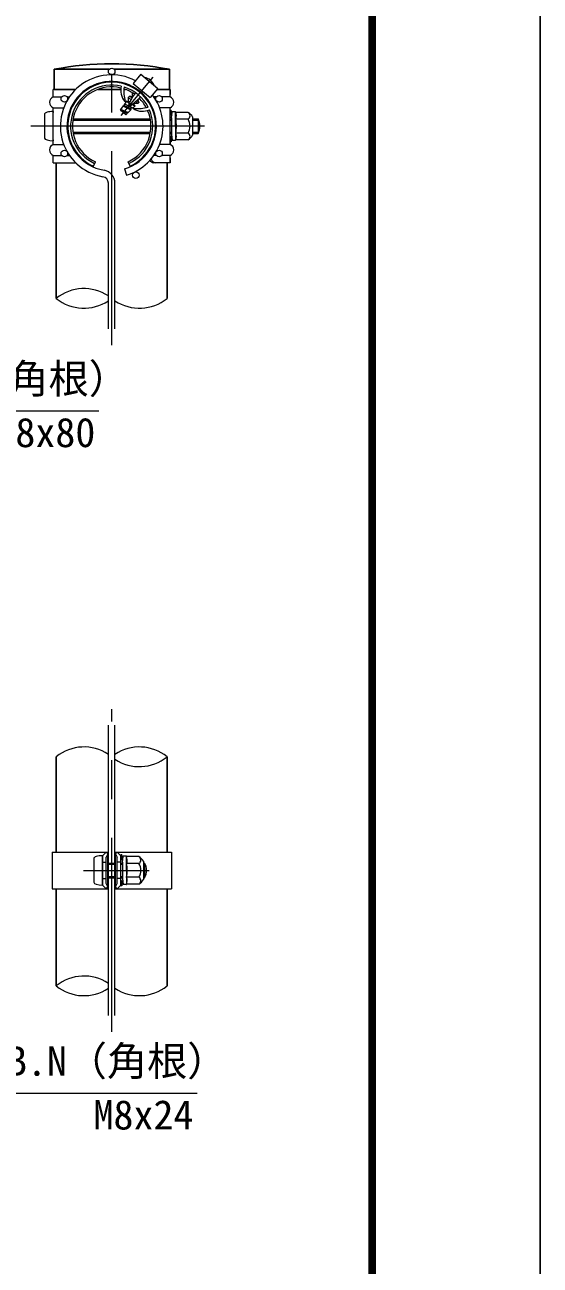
# Model space of a CAD drawing. Units: millimetres, scale not verified. Extents: x -4200 to 4200, y -2970 to 2970.
# Drawn here: x 3357 to 4200, y -717 to 1313 of the extents above; entities that cross this region are included whole.
import ezdxf
from ezdxf.enums import TextEntityAlignment as Align

# ---------------------------------------------------------------- set-up
doc = ezdxf.new("R2010")
doc.units = ezdxf.units.MM
doc.header["$LTSCALE"] = 10
doc.linetypes.add('USER1', pattern=[50.8, 31.75, -6.35, 6.35, -6.35])
for name, color, linetype, lineweight in [('0-3_D-TTL', 7, 'Continuous', 25), ('0-4_D-STR1', 1, 'Continuous', 25), ('0-5_D-BMK', 2, 'USER1', 13), ('0-6_D-STR-DIM', 7, 'Continuous', 13), ('0-9_D-STR2', 7, 'Continuous', 13), ('0-A_D-STR3', 3, 'Continuous', 13), ('0-B_D-STR-TXT', 7, 'Continuous', 13)]:
    doc.layers.add(name, color=color, linetype=linetype, lineweight=lineweight)
doc.styles.add('ＭＳ ゴシック', font='')
doc.styles.get('ＭＳ ゴシック').set_extended_font_data('MS Gothic')

msp = doc.modelspace()

# ---------------------------------------------------------------- linework, layer by layer
at = {"layer": '0-3_D-TTL', "color": 2}
msp.add_lwpolyline([(-4200, 2970), (4200, 2970), (4200, -2970), (-4200, -2970)], close=True, dxfattribs=at)
at = {"layer": '0-3_D-TTL'}
for points in [[(-3930, 2750), (3930, 2750), (3930, -2750), (-3930, -2750)], [(-3927.5, 2747.5), (3927.5, 2747.5), (3927.5, -2747.5), (-3927.5, -2747.5)], [(-3925, 2745), (3925, 2745), (3925, -2745), (-3925, -2745)], [(-3922.5, 2742.5), (3922.5, 2742.5), (3922.5, -2742.5), (-3922.5, -2742.5)], [(-3920, 2740), (3920, 2740), (3920, -2740), (-3920, -2740)]]:
    msp.add_lwpolyline(points, close=True, dxfattribs=at)
at = {"layer": '0-4_D-STR1'}
for p, q in [((3494.88, 1240.36), (3404.56, 1240.36)), ((3404.56, 1240.36), (3404.56, 1207.36)), ((3593.26, 1240.36), (3502.93, 1240.36)), ((3593.26, 1207.36), (3593.26, 1240.36)), ((3440.12, 1207.36), (3404.56, 1207.36)), ((3459.11, 1207.36), (3456.98, 1207.36)), ((3513.78, 1207.36), (3476.07, 1207.36)), ((3521.75, 1207.36), (3518.89, 1207.36)), ((3593.26, 1207.36), (3572.75, 1207.36)), ((3408.16, 1087.36), (3408.16, 865.36)), ((3589.66, 865.36), (3589.66, 1087.45)), ((3408.16, 114.99), (3408.16, -41.01)), ((3589.66, -41.01), (3589.66, 114.99)), ((3408.16, -101.01), (3408.16, -260.01)), ((3589.66, -260.01), (3589.66, -101.01))]:
    msp.add_line(p, q, dxfattribs=at)
msp.add_arc((3498.91, 762.07), 487.51, 78.84081, 101.15919, dxfattribs=at)
at = {"layer": '0-5_D-BMK'}
for p, q in [((3498.91, 788.68), (3498.91, 1276.36)), ((3566.13, 1227.48), (3513.71, 1165.01)), ((3650.55, 1147.36), (3366.43, 1147.36)), ((3498.91, -335.19), (3498.91, 193.17)), ((3452.91, -71.01), (3560.13, -71.01))]:
    msp.add_line(p, q, dxfattribs=at)
at = {"layer": '0-6_D-STR-DIM'}
for centre, start, end in [((3453.53, 809.38), 56.30864, 129.02451), ((3453.53, 921.35), 230.97549, 303.69136), ((3544.28, 921.35), 236.30864, 309.02451), ((3453.53, 59.01), 56.30864, 129.02451), ((3544.28, 59.01), 50.97549, 123.69136), ((3544.28, 170.97), 236.30864, 309.02451), ((3453.53, -315.99), 56.30864, 129.02451), ((3453.53, -204.03), 230.97549, 303.69136), ((3544.28, -204.03), 236.30864, 309.02451)]:
    msp.add_arc(centre, 72.06, start, end, dxfattribs=at)
at = {"layer": '0-9_D-STR2'}
for p, q in [((3519.82, 1077.22), (3522.91, 1066.87)), ((3493.51, 815.36), (3493.51, 1053.96)), ((3504.31, 815.36), (3504.31, 1053.96)), ((3493.51, -308.51), (3493.51, 166.49)), ((3504.31, -308.51), (3504.31, 166.49))]:
    msp.add_line(p, q, dxfattribs=at)
for centre in [(3498.91, 1236.76), (3421.48, 1192.06), (3576.33, 1192.06), (3421.48, 1102.66), (3576.33, 1102.66), (3538.26, 1067.09)]:
    msp.add_circle(centre, 5.4, dxfattribs=at)
for centre, radius, start, end in [((3498.91, 1147.36), 84, 62.37363, 260.16066), ((3498.91, 1147.36), 73.2, 286.60421, 260.16066), ((3498.91, 1147.36), 84, 286.60421, 37.62637), ((3482.71, 1053.96), 10.8, 0, 80.16066), ((3482.71, 1053.96), 21.6, 0, 80.16066)]:
    msp.add_arc(centre, radius, start, end, dxfattribs=at)
at = {"layer": '0-A_D-STR3'}
for p, q in [((3546.63, 1232.24), (3534.1, 1217.31)), ((3553.74, 1226.97), (3553.55, 1226.44)), ((3440.12, 1207.36), (3403.36, 1207.36)), ((3403.36, 1195.36), (3403.36, 1207.36)), ((3456.98, 1207.36), (3459.11, 1207.36)), ((3532.52, 1202.06), (3532.51, 1195.56)), ((3534.1, 1217.31), (3561.68, 1194.17)), ((3538.12, 1209.17), (3538.12, 1207.75)), ((3550.85, 1198.94), (3549.46, 1198.63)), ((3567.78, 1215.18), (3567.29, 1214.91)), ((3594.46, 1207.36), (3572.75, 1207.36)), ((3594.46, 1207.36), (3594.46, 1199.04)), ((3594.46, 1195.36), (3594.46, 1207.36)), ((3403.36, 1195.36), (3417.21, 1195.36)), ((3425.76, 1195.36), (3429.97, 1195.36)), ((3514.02, 1174.55), (3518.04, 1180.57)), ((3529.95, 1174.09), (3517.86, 1180.05)), ((3529.63, 1175.7), (3518.04, 1180.57)), ((3519.83, 1180.6), (3519.35, 1180.02)), ((3519.83, 1180.6), (3519.84, 1183.18)), ((3523.09, 1188.05), (3519.84, 1183.18)), ((3530.21, 1176.39), (3519.9, 1180.68)), ((3521.19, 1187.92), (3520.16, 1187.47)), ((3533.14, 1177.29), (3520.32, 1183.18)), ((3527.74, 1185.18), (3523, 1187.83)), ((3528.18, 1186.12), (3525.43, 1187.27)), ((3528.61, 1187.01), (3526.09, 1188.06)), ((3526.11, 1192.92), (3526.1, 1188.07)), ((3526.11, 1192.92), (3528.42, 1196.39)), ((3530.56, 1190.8), (3526.47, 1193.1)), ((3526.68, 1182.8), (3528.98, 1180.87)), ((3532.14, 1193.58), (3528.4, 1196)), ((3532.73, 1194.57), (3528.42, 1196.39)), ((3532.42, 1195.6), (3531.86, 1194.94)), ((3536.61, 1180.23), (3531.9, 1182.86)), ((3533.17, 1195.28), (3532.51, 1195.56)), ((3535.84, 1182.9), (3533.38, 1183.93)), ((3536.88, 1180.09), (3533.52, 1176.91)), ((3536.39, 1183.77), (3534.32, 1184.63)), ((3536.46, 1183.64), (3535.84, 1182.9)), ((3535.84, 1182.9), (3536.88, 1180.09)), ((3541.53, 1184.51), (3536.46, 1183.64)), ((3541.61, 1184.59), (3537.32, 1187)), ((3543.27, 1186.37), (3539.48, 1188.83)), ((3541.53, 1184.51), (3543.39, 1186.27)), ((3542.27, 1190.57), (3541.68, 1190.81)), ((3542.85, 1191.25), (3541.94, 1190.18)), ((3541.94, 1190.18), (3543.39, 1186.27)), ((3542.85, 1191.25), (3542.36, 1191.45)), ((3545.34, 1191.7), (3542.87, 1191.28)), ((3572.06, 1195.36), (3567.84, 1195.36)), ((3594.46, 1195.36), (3580.6, 1195.36)), ((3388.96, 1166.86), (3388.96, 1127.86)), ((3403.36, 1117.36), (3403.36, 1177.36)), ((3403.36, 1177.36), (3420.45, 1177.36)), ((3403.36, 1171.36), (3403.36, 1169.61)), ((3435.84, 1159.36), (3561.98, 1159.36)), ((3514.02, 1174.55), (3513.06, 1173.33)), ((3521.88, 1165.86), (3513.07, 1173.25)), ((3524.02, 1169.02), (3513.71, 1173.31)), ((3513.73, 1174.12), (3514.02, 1174.55)), ((3513.73, 1174.12), (3513.73, 1173.32)), ((3525.58, 1169.88), (3514.06, 1174.52)), ((3523.44, 1168.33), (3514.41, 1172.13)), ((3521.88, 1165.86), (3523.86, 1167.73)), ((3523.63, 1168.35), (3523.86, 1167.73)), ((3524.25, 1169.09), (3523.71, 1168.44)), ((3525.51, 1169.3), (3524.25, 1169.09)), ((3525.51, 1169.3), (3527.36, 1171.06)), ((3530.37, 1173.91), (3527.36, 1171.06)), ((3533.52, 1176.91), (3530.35, 1176.36)), ((3534.98, 1176.35), (3534.72, 1175.26)), ((3594.46, 1177.36), (3577.37, 1177.36)), ((3594.46, 1117.36), (3594.46, 1177.36)), ((3594.46, 1172.86), (3594.46, 1168.54)), ((3595.96, 1172.86), (3594.46, 1172.86)), ((3594.46, 1159.36), (3596.86, 1159.36)), ((3595.02, 1166.8), (3597.18, 1163.77)), ((3595.96, 1172.86), (3595.96, 1168.54)), ((3596.24, 1167.67), (3597.48, 1165.93)), ((3596.86, 1160.86), (3598.02, 1170.35)), ((3596.86, 1160.86), (3596.86, 1133.86)), ((3603.33, 1170.61), (3598.32, 1170.61)), ((3603.45, 1147.36), (3603.45, 1170.54)), ((3623.84, 1158.62), (3603.45, 1158.62)), ((3603.75, 1169.88), (3603.61, 1170.39)), ((3623.84, 1169.88), (3603.75, 1169.88)), ((3631.36, 1162.36), (3631.36, 1132.36)), ((3631.36, 1159.36), (3640.36, 1159.36)), ((3640.36, 1159.36), (3640.36, 1135.36)), ((3435.49, 1157.33), (3562.33, 1157.33)), ((3435.49, 1137.39), (3562.33, 1137.39)), ((3594.46, 1157.33), (3596.86, 1157.33)), ((3594.46, 1137.39), (3596.86, 1137.39)), ((3603.45, 1147.36), (3603.45, 1124.19)), ((3631.36, 1157.33), (3641.33, 1157.33)), ((3631.36, 1137.39), (3641.33, 1137.39)), ((3403.36, 1117.36), (3403.36, 1125.11)), ((3403.36, 1125.11), (3403.36, 1123.36)), ((3403.36, 1117.36), (3420.45, 1117.36)), ((3435.84, 1135.36), (3561.98, 1135.36)), ((3594.46, 1117.36), (3577.37, 1117.36)), ((3594.46, 1135.36), (3596.86, 1135.36)), ((3594.46, 1126.18), (3594.46, 1121.86)), ((3594.46, 1125.11), (3594.46, 1117.36)), ((3595.02, 1127.93), (3597.18, 1130.95)), ((3596.24, 1127.05), (3597.48, 1128.79)), ((3596.86, 1133.86), (3598.02, 1124.38)), ((3603.26, 1124.11), (3598.32, 1124.11)), ((3623.84, 1136.1), (3603.45, 1136.1)), ((3623.84, 1124.85), (3603.75, 1124.85)), ((3631.36, 1135.36), (3640.36, 1135.36)), ((3403.36, 1087.36), (3403.36, 1099.36)), ((3403.36, 1099.36), (3417.21, 1099.36)), ((3425.76, 1099.36), (3429.97, 1099.36)), ((3425.8, 1105.93), (3425.8, 1106)), ((3572.06, 1099.36), (3567.84, 1099.36)), ((3594.46, 1099.36), (3580.6, 1099.36)), ((3594.46, 1087.36), (3594.46, 1099.36)), ((3403.36, 1087.36), (3440.12, 1087.36)), ((3456.98, 1087.36), (3459.11, 1087.36)), ((3468.91, 1081.91), (3472.16, 1089)), ((3528.91, 1081.91), (3525.66, 1089)), ((3594.46, 1087.36), (3567.58, 1087.36)), ((3594.46, 1087.36), (3591.83, 1087.36)), ((3594.46, 1095.68), (3594.46, 1087.36)), ((3401.26, -41.01), (3493.51, -41.01)), ((3401.26, -41.01), (3401.26, -101.01)), ((3469.47, -51.51), (3469.47, -90.51)), ((3489.86, -41.01), (3483.87, -47.01)), ((3483.87, -95.01), (3483.87, -47.01)), ((3483.87, -47.01), (3483.87, -95.01)), ((3483.87, -57.51), (3489.86, -57.51)), ((3489.86, -41.01), (3492.86, -44.01)), ((3492.86, -44.01), (3489.86, -49.5)), ((3489.86, -92.52), (3489.86, -49.5)), ((3491.39, -46.71), (3492.87, -46.71)), ((3492.86, -95.31), (3492.86, -46.71)), ((3492.86, -59.01), (3504.31, -59.01)), ((3492.87, -46.71), (3492.87, -41.01)), ((3504.31, -41.01), (3596.56, -41.01)), ((3504.95, -46.71), (3504.95, -41.01)), ((3507.95, -41.01), (3504.95, -44.01)), ((3504.95, -44.01), (3507.95, -49.5)), ((3504.95, -95.31), (3504.95, -46.71)), ((3506.43, -46.71), (3504.95, -46.71)), ((3507.95, -41.01), (3513.95, -47.01)), ((3507.95, -92.52), (3507.95, -49.5)), ((3513.95, -57.51), (3507.95, -57.51)), ((3513.95, -45.51), (3513.95, -49.83)), ((3515.45, -45.51), (3513.95, -45.51)), ((3513.95, -95.01), (3513.95, -47.01)), ((3513.95, -59.01), (3516.35, -59.01)), ((3514.51, -51.57), (3516.67, -54.6)), ((3515.45, -45.51), (3515.45, -49.83)), ((3515.73, -50.7), (3516.97, -52.44)), ((3516.35, -57.51), (3517.51, -48.02)), ((3516.35, -57.51), (3516.35, -84.51)), ((3522.82, -47.76), (3517.81, -47.76)), ((3522.95, -71.01), (3522.95, -47.83)), ((3543.33, -59.75), (3522.95, -59.75)), ((3523.24, -48.49), (3523.11, -47.98)), ((3543.33, -48.49), (3523.24, -48.49)), ((3550.85, -56.01), (3550.85, -86.01)), ((3550.85, -59.01), (3552.87, -59.01)), ((3552.87, -59.01), (3552.87, -83.01)), ((3596.56, -41.01), (3596.56, -101.01)), ((3492.86, -61.04), (3504.31, -61.04)), ((3492.86, -80.98), (3504.31, -80.98)), ((3513.95, -61.04), (3516.35, -61.04)), ((3513.95, -80.98), (3516.35, -80.98)), ((3522.95, -71.01), (3522.95, -94.19)), ((3550.85, -61.04), (3553.84, -61.04)), ((3550.85, -80.98), (3553.84, -80.98)), ((3401.26, -101.01), (3493.51, -101.01)), ((3483.87, -84.51), (3489.86, -84.51)), ((3489.86, -101.01), (3483.87, -95.01)), ((3492.86, -98.01), (3489.86, -92.52)), ((3489.86, -101.01), (3492.86, -98.01)), ((3491.39, -95.31), (3492.87, -95.31)), ((3492.86, -83.01), (3504.31, -83.01)), ((3492.87, -101.01), (3492.87, -95.31)), ((3504.31, -101.01), (3596.56, -101.01)), ((3504.95, -98.01), (3507.95, -92.52)), ((3504.95, -101.01), (3504.95, -95.31)), ((3506.43, -95.31), (3504.95, -95.31)), ((3507.95, -101.01), (3504.95, -98.01)), ((3513.95, -84.51), (3507.95, -84.51)), ((3507.95, -101.01), (3513.95, -95.01)), ((3513.95, -83.01), (3516.35, -83.01)), ((3513.95, -92.19), (3513.95, -96.51)), ((3514.51, -90.45), (3516.67, -87.42)), ((3515.73, -91.32), (3516.97, -89.58)), ((3516.35, -84.51), (3517.51, -94)), ((3522.75, -94.26), (3517.81, -94.26)), ((3543.33, -82.27), (3522.95, -82.27)), ((3543.33, -93.53), (3523.24, -93.53)), ((3550.85, -83.01), (3552.87, -83.01))]:
    msp.add_line(p, q, dxfattribs=at)
for points in [[(3546.63, 1232.24), (3574.21, 1209.1), (3561.68, 1194.17)], [(3526.09, 1188.06), (3525.43, 1187.27), (3523.09, 1188.05)], [(3530.35, 1176.36), (3529.73, 1175.62), (3530.37, 1173.91)], [(3595.96, 1126.18), (3595.96, 1121.86), (3594.46, 1121.86)], [(3515.45, -92.19), (3515.45, -96.51), (3513.95, -96.51)]]:
    msp.add_lwpolyline(points, dxfattribs=at)
for centre, radius, start, end in [((3498.91, 1147.36), 72, 294.62432, 245.37568), ((3549.04, 1207.1), 20.41, 20.1954, 79.8046), ((3498.91, 1147.36), 67.2, 76.51477, 245.37568), ((3498.91, 1147.36), 64.2, 76.39388, 245.37568), ((3542.86, 1205.73), 29.13, 166.14552, 218.81508), ((3578.13, 1204.53), 59.31, 173.19065, 196.25963), ((3498.91, 1147.36), 64.2, 54.62674, 71.81465), ((3498.91, 1147.36), 67.2, 27.59553, 72.40447), ((3614.21, 1145.27), 95.24, 143.32909, 156.79151), ((3407.11, 1186.36), 9.75, 112.61986, 247.38014), ((3476.82, 1260.55), 95.24, 303.20849, 316.67091), ((3541.45, 1235.31), 59.31, 263.74037, 286.80935), ((3498.91, 1147.36), 64.2, 28.18535, 45.37326), ((3590.71, 1186.36), 9.75, 292.61986, 67.38014), ((3498.91, 1147.36), 64.2, 294.62432, 23.60612), ((3498.91, 1147.36), 67.2, 294.62432, 23.48523), ((3548.76, 1200.79), 29.13, 241.18492, 293.85448), ((3597.46, 1168.54), 3, 180, 215.53768), ((3597.46, 1168.54), 1.5, 180, 215.53768), ((3595.96, 1162.9), 1.5, 33.43373, 35.53768), ((3598.32, 1170.31), 0.3, 90, 173), ((3603.33, 1170.31), 0.3, 15, 90), ((3588.81, 1164.25), 15.97, 339.37322, 22.7756), ((3541.19, 1147.36), 63.57, 0, 10.20031), ((3620.79, 1164.25), 6.4, 298.45309, 61.54691), ((3606.57, 1147.36), 20.62, 0, 33.09348), ((3611.03, 1149.6), 24, 32.13463, 57.68315), ((3617.86, 1147.36), 25.5, 331.92751, 28.07249), ((3541.19, 1147.36), 63.57, 349.79969, 0), ((3606.57, 1147.36), 20.62, 326.90652, 0), ((3407.11, 1108.36), 9.75, 112.61986, 247.38014), ((3590.71, 1108.36), 9.75, 292.61986, 67.38014), ((3597.46, 1126.18), 1.5, 144.46232, 180), ((3595.96, 1131.82), 1.5, 324.46232, 326.56627), ((3598.32, 1124.41), 0.3, 187, 270), ((3603.26, 1124.41), 0.3, 270, 337.2244), ((3588.81, 1130.48), 15.97, 337.2244, 20.62678), ((3620.79, 1130.48), 6.4, 298.45309, 61.54691), ((3611.03, 1145.13), 24, 302.31685, 327.86537), ((3416.37, 1108.36), 9.13, 348.40415, 350.0359), ((3569.13, 1096.36), 9.13, 213.34935, 260.27718), ((3572.03, 1096.36), 9.13, 198.30949, 260.27718), ((3516.95, -49.83), 3, 180, 215.53768), ((3516.95, -49.83), 1.5, 180, 215.53768), ((3515.45, -55.47), 1.5, 33.43373, 35.53768), ((3517.81, -48.06), 0.3, 90, 173), ((3522.82, -48.06), 0.3, 15, 90), ((3508.3, -54.13), 15.97, 339.37322, 22.7756), ((3460.68, -71.01), 63.57, 0, 10.20031), ((3540.28, -54.12), 6.4, 298.45309, 61.54691), ((3526.06, -71.01), 20.62, 0, 33.09348), ((3530.53, -68.78), 24, 32.13463, 57.68315), ((3530.37, -71.01), 25.5, 331.92751, 28.07249), ((3460.68, -71.01), 63.57, 349.79969, 0), ((3526.06, -71.01), 20.62, 326.90652, 0), ((3516.95, -92.19), 3, 144.46232, 180), ((3516.95, -92.19), 1.5, 144.46232, 180), ((3515.45, -86.55), 1.5, 324.46232, 326.56627), ((3517.81, -93.96), 0.3, 187, 270), ((3522.75, -93.96), 0.3, 270, 337.2244), ((3508.3, -87.89), 15.97, 337.2244, 20.62678), ((3540.28, -87.9), 6.4, 298.45309, 61.54691), ((3530.53, -73.24), 24, 302.31685, 327.86537)]:
    msp.add_arc(centre, radius, start, end, dxfattribs=at)
for centre, start_param, end_param in [((3403.36, 1166.86), 1.5707963, 3.1415927), ((3403.36, 1127.86), 3.1415927, 4.712389), ((3483.87, -51.51), 1.5707963, 3.1415927), ((3483.87, -90.51), 3.1415927, 4.712389)]:
    msp.add_ellipse(centre, major_axis=(14.4, 0), ratio=0.3125, start_param=start_param, end_param=end_param, dxfattribs=at)
at = {"layer": '0-B_D-STR-TXT'}
for points in [[(3478.08, 681.03), (2981.97, 681.03), (2754.83, 1134.87)], [(3638.58, -435.98), (3078.01, -435.98), (2940.35, -91.34)]]:
    msp.add_lwpolyline(points, dxfattribs=at)

# ---------------------------------------------------------------- texts
at = {"layer": '0-B_D-STR-TXT', "style": 'ＭＳ ゴシック'}
for s, p in [('継手B.N（角根）', (3035.18, 695.52)), ('M8x80', (3308.61, 607.49)), ('バンドB.N（角根）', (3130.71, -421.49)), ('M8x24', (3469.12, -509.52))]:
    msp.add_text(s, height=48.09, dxfattribs=at).set_placement(p, align=Align.BOTTOM_LEFT)

doc.saveas('drawing.dxf')
